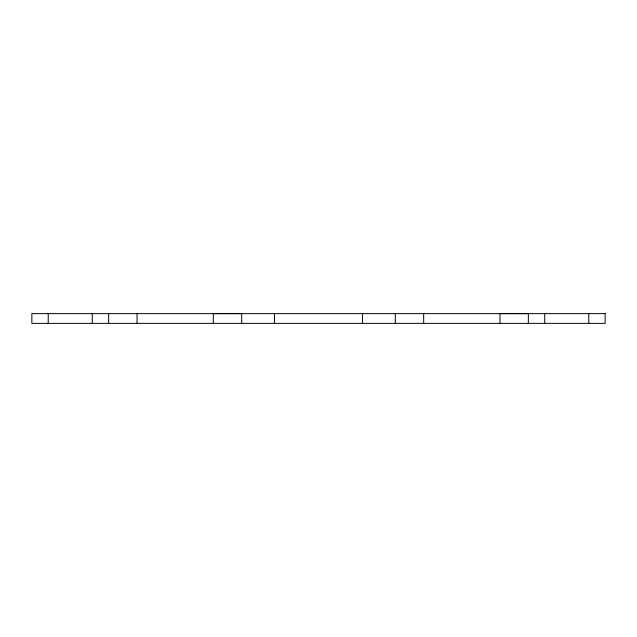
<?xml version="1.0" encoding="UTF-8"?>
<svg xmlns="http://www.w3.org/2000/svg" width="637" height="637" viewBox="0 0 637 637"><rect width="100%" height="100%" fill="white"/><g stroke="black" fill="none" stroke-linecap="round" stroke-linejoin="round"><path stroke-width="0.96" d="M588.771 313.627L588.771 323.373M544.723 313.627L544.723 323.373M528.344 323.373L528.344 313.627L499.965 313.627L499.965 323.373M423.685 313.627L423.685 323.373M395.306 313.627L395.306 323.373M362.541 313.627L362.541 323.373M274.459 313.627L274.459 323.373M241.694 323.373L241.694 313.627L213.315 313.627L213.315 323.373M137.035 313.627L137.035 323.373M108.656 313.627L108.656 323.373M92.277 313.627L92.277 323.373M48.229 313.627L48.229 323.373M605.15 313.627L31.85 313.627L31.85 323.373L605.15 323.373L605.15 313.627"/></g></svg>
